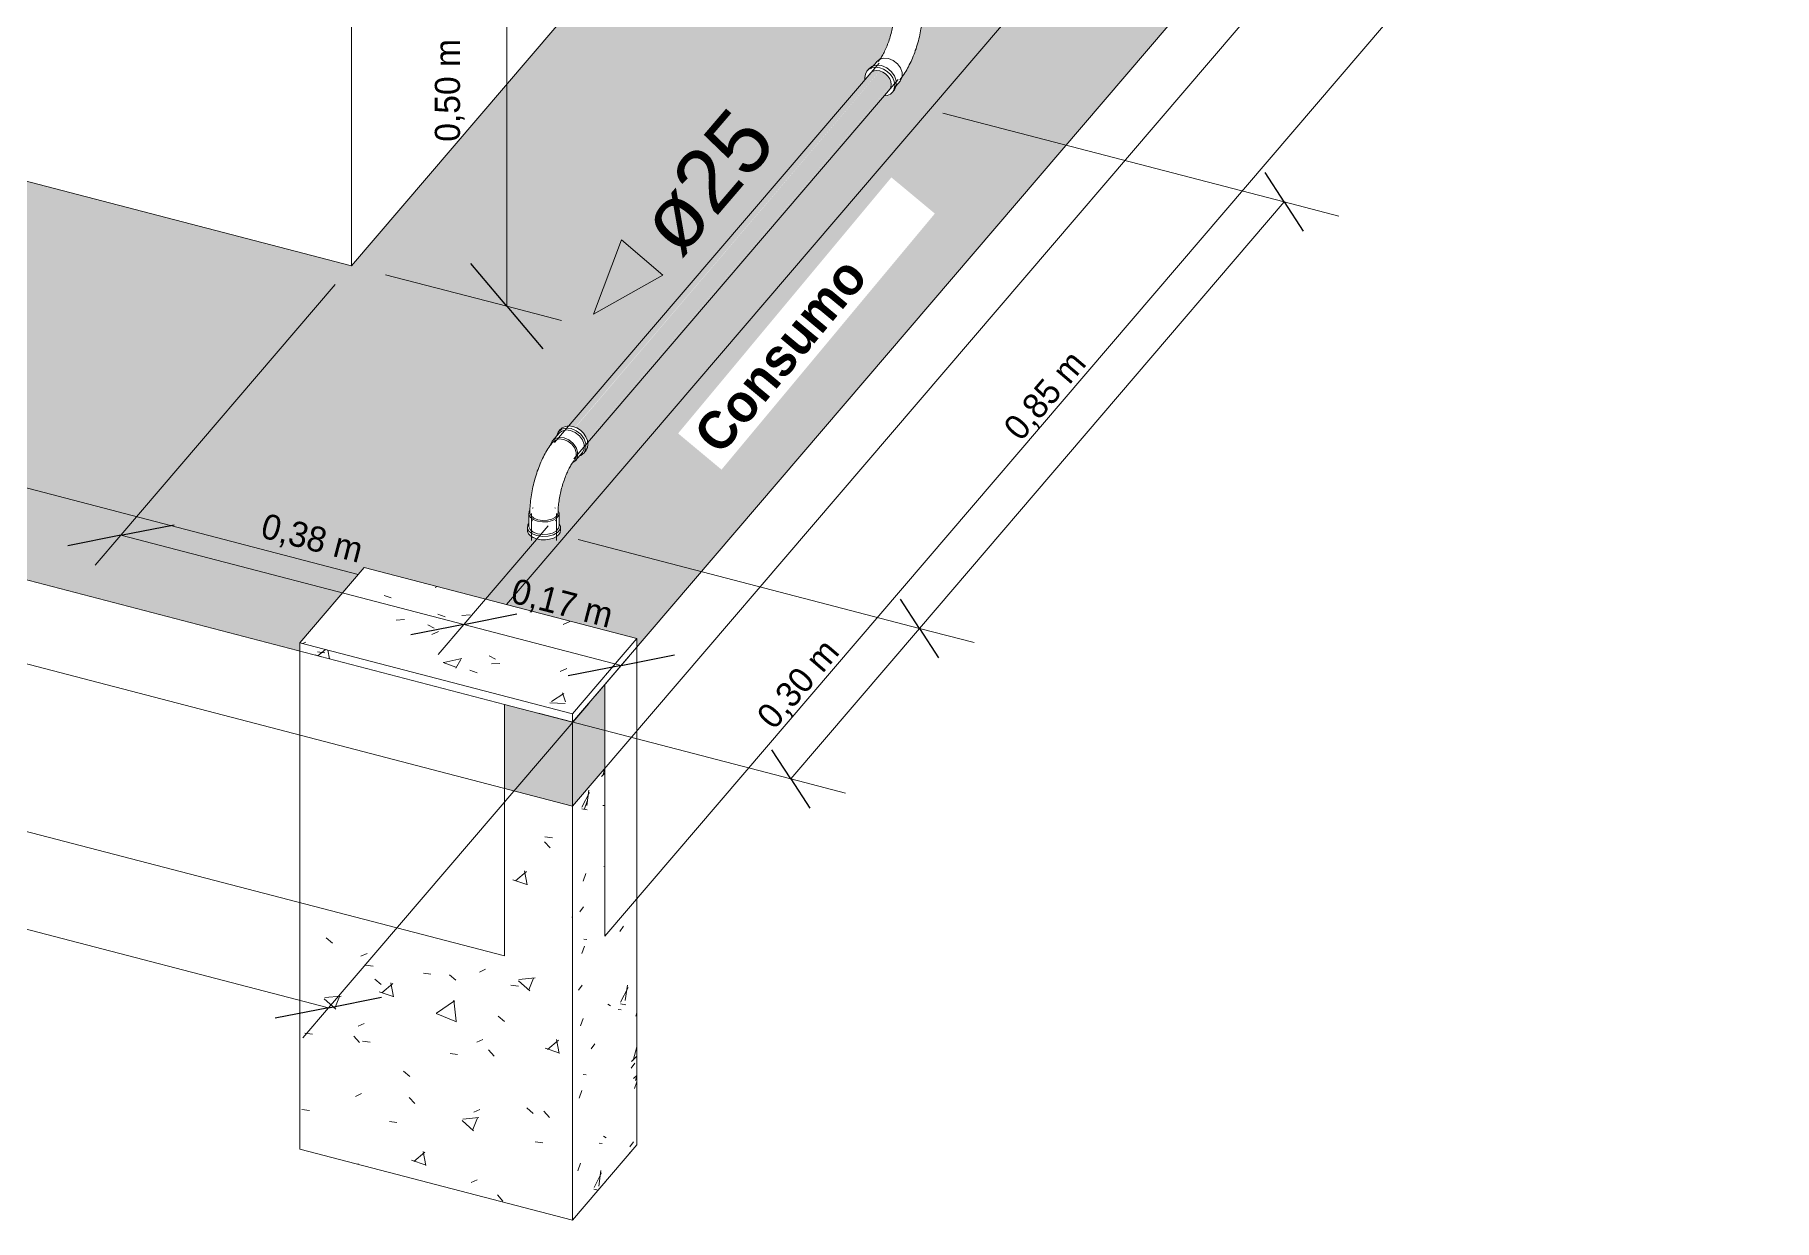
# Model space of a CAD drawing. Header units: metres. Extents: x -24.8 to 3.4, y -2.1 to 25.8.
# Drawn here: x -18.973 to -17.244, y -1.462 to -0.283 of the extents above; entities that cross this region are included whole.
import ezdxf

# ---------------------------------------------------------------- set-up
doc = ezdxf.new("R2010")
doc.units = ezdxf.units.M
for name, color, linetype, lineweight in [('A-ANNO-DIMS', 7, 'Continuous', 5), ('A-ANNO-DIMS-25', 7, 'Continuous', 5), ('A-GENM', 7, 'Continuous', 5), ('A-WALL', 7, 'Continuous', 9), ('G-ANNO-TEXT', 7, 'Continuous', 5), ('P-PIPE', 7, 'Continuous', 5), ('P-PIPE-IDEN', 7, 'Continuous', 5), ('S-COLS', 7, 'Continuous', 5)]:
    doc.layers.add(name, color=color, linetype=linetype, lineweight=lineweight)
doc.layers.add('A-FLOR', color=7, linetype='Continuous', lineweight=9, true_color=0x007f00)
doc.styles.add('Arial_1', font='arial.ttf', dxfattribs={"height": 0.0625})
doc.styles.add('Century Gothic_4', font='GOTHIC.TTF', dxfattribs={"height": 0.025})
doc.styles.add('Century Gothic_B_1', font='GOTHICB.TTF', dxfattribs={"height": 0.0375})
doc.dimstyles.new('Setores_1_mm_1', dxfattribs={"dimscale": 0.3048, "dimtxt": 0.026104, "dimasz": 0.260417, "dimexe": 0.19685, "dimexo": 0.123031, "dimgap": 0.143537, "dimtad": 1, "dimrnd": 0.01, "dimzin": 0, "dimdsep": 46, "dimtxsty": 'Century Gothic_4', "dimblk1": 'OBLIQUE', "dimblk2": 'OBLIQUE', "dimsah": 1, "dimcen": 0.09, "dimazin": 0, "dimtfac": 1, "dimtdec": 4, "dimtix": 1, "dimtmove": 0, "dimatfit": 3, "dimfxl": 1, "dimtvp": 1, "dimtolj": 1, "dimtzin": 0, "dimarcsym": 2})

# ---------------------------------------------------------------- blocks, each defined once
blk = doc.blocks.new('Pilar retangular - 15 x 30 cm-V13-CAIXA D_ÁGUA - GUARITA')
at = {"layer": 'S-COLS', "true_color": 0xc0c0c0}
h = blk.add_hatch(dxfattribs=at)
h.set_pattern_fill('FP_5', color=9, style=0, pattern_type=2)
h.set_pattern_definition([(33.335, (33.909, -2.647), (0.182182, -0.0088034), [0.01466, -0.16122]), (357.235, (33.909, -2.647), (-0.035244, 0.105453), [0.0152, -0.1672]), (108.48, (33.924, -2.648), (0.146942, 0.09665), [0.00927, -0.10192]), (29.909, (33.909, -2.619), (0.271082, -0.023202), [0.02282, -0.25106]), (101.902, (33.932, -2.621), (0.23741, 0.13656), [0.01361, -0.14967]), (355.107, (33.909, -2.619), (0.237403, 0.136558), [0.02267, -0.2494]), (11.962, (33.935, -2.626), (0.1516106, -0.0564424), [0.01818, -0.19997]), (339.581, (33.935, -2.626), (0.0617994, 0.101657), [0.01348, -0.1483]), (58.703, (33.947, -2.631), (0.213414, 0.045217), [0.00991, -0.10906]), (22.953, (33.909, -2.647), (0.0030849, 0.04666796), [0.00722, -0.13546, 0.00722, -0.1394, -0.14498]), (22.953, (33.909, -2.647), (0.0030849, 0.04666796), [-0.2893, 0.00722, -0.13776]), (4.156, (33.909, -2.647), (0.0668189, 0.0552879), [0.00833, -0.08812, 0.00833, -0.1525, -0.06375]), (4.156, (33.909, -2.647), (0.0668189, 0.0552879), [-0.25729, 0.00833, -0.05542]), (340.627, (33.853, -2.647), (0.13558695, -0.0031657), [0.00749, -0.04928, 0.00749, -0.16963, -0.23503]), (340.627, (33.853, -2.647), (0.13558695, -0.0031657), [-0.23389, 0.00749, -0.22753]), (333.172, (33.827, -2.647), (0.1481295, 0.014038), [0.00693, -0.06128, 0.00693, -0.10178, -0.15424]), (333.172, (33.827, -2.647), (0.1481295, 0.014038), [-0.17691, 0.00693, -0.14732])])
h.paths.add_polyline_path([(34.9965, -0.9585), (35.0605, -0.8837), (34.7892, -0.813), (34.7252, -0.8879), (34.9831, -0.955)])
h = blk.add_hatch(dxfattribs=at)
h.set_pattern_fill('FP_8', color=9, style=0, pattern_type=2)
h.set_pattern_definition([(39.978, (35.288, 0.43804), (0.164761, -0.056195), [0.01445, -0.15897]), (341.166, (35.288, 0.43804), (-0.031873, 0.167624), [0.01451, -0.15958]), (100.766, (35.302, 0.43336), (0.132895, 0.111426), [0.01422, -0.15641]), (35.014, (35.288, 0.4804), (0.24516, -0.098904), [0.02185, -0.2403]), (96.964, (35.308, 0.47216), (0.214707, 0.150412), [0.02093, -0.23024]), (338.03, (35.288, 0.4804), (0.214706, 0.150417), [0.02203, -0.24233]), (5.343, (35.311, 0.46383), (0.137122, -0.120987), [0.01615, -0.1777]), (318.576, (35.311, 0.46383), (0.055896, 0.139041), [0.01524, -0.16762]), (68.1, (35.322, 0.45375), (0.193012, 0.018052), [0.01249, -0.13736]), (24.089, (35.288, 0.43804), (0.0027935, 0.0697769), [0.00659, -0.12357, 0.00659, -0.12716, -0.13225]), (24.089, (35.288, 0.43804), (0.0027935, 0.0697769), [-0.26391, 0.00659, -0.12567]), (352.085, (35.288, 0.43804), (0.0604326, 0.067804), [0.00759, -0.08025, 0.00759, -0.13888, -0.05806]), (352.085, (35.288, 0.43804), (0.0604326, 0.067804), [-0.23431, 0.00759, -0.05047]), (319.708, (35.237, 0.45138), (0.1226236, -0.036707), [0.00838, -0.05512, 0.00838, -0.18974, -0.26289]), (319.708, (35.237, 0.45138), (0.1226236, -0.036707), [-0.26162, 0.00838, -0.25451]), (312.136, (35.214, 0.45736), (0.1339612, -0.0136826), [0.00833, -0.07371, 0.00833, -0.12244, -0.18555]), (312.136, (35.214, 0.45736), (0.1339612, -0.0136826), [-0.21281, 0.00833, -0.17722])])
h.paths.add_polyline_path([(34.9965, -1.4622), (34.9965, -1.0503), (34.9287, -1.0326), (34.9287, -1.1994), (34.7252, -1.1464), (34.7252, -1.3916), (34.9647, -1.454)])
h.paths.add_polyline_path([(34.9965, -0.9669), (34.9965, -0.9585), (34.7252, -0.8879), (34.7252, -0.8962), (34.9647, -0.9586)])
h = blk.add_hatch(dxfattribs=at)
h.set_pattern_fill('FP_7', color=9, style=0, pattern_type=2)
h.set_pattern_definition([(74.049, (33.618, -1.099), (0.0777413, 0.077645), [0.01901, -0.20915]), (44.965, (33.618, -1.099), (-0.0150384, 0.141735), [0.00916, -0.10072]), (96.057, (33.624, -1.092), (0.0627025, 0.219371), [0.01188, -0.13065]), (72.679, (33.618, -1.056), (0.1156747, 0.1002573), [0.02835, -0.3119]), (93.661, (33.628, -1.048), (0.101305, 0.324832), [0.01875, -0.20628]), (40.915, (33.618, -1.056), (0.101306, 0.324832), [0.01276, -0.14032]), (62.487, (33.629, -1.054), (0.0646915, -0.0096), [0.01643, -0.18071]), (351.561, (33.629, -1.054), (0.026374, 0.184446), [0.00545, -0.05995]), (81.863, (33.634, -1.055), (0.091064, 0.174841), [0.01553, -0.17079]), (69.462, (33.618, -1.099), (0.00131977, 0.07204627), [0.00809, -0.15172, 0.00809, -0.15613, -0.16238]), (69.462, (33.618, -1.099), (0.00131977, 0.07204627), [-0.32403, 0.00809, -0.15429]), (54.979, (33.618, -1.099), (0.0285135, 0.1168908), [0.00618, -0.06535, 0.00618, -0.1131, -0.04728]), (54.979, (33.618, -1.099), (0.0285135, 0.1168908), [-0.19081, 0.00618, -0.0411]), (355.699, (33.594, -1.127), (0.0578608, 0.0629078), [0.00303, -0.01989, 0.00303, -0.06848, -0.09488]), (355.699, (33.594, -1.127), (0.0578608, 0.0629078), [-0.09442, 0.00303, -0.09185]), (328.162, (33.583, -1.14), (0.063209, 0.095141), [0.0031, -0.02747, 0.0031, -0.04562, -0.06914]), (328.162, (33.583, -1.14), (0.063209, 0.095141), [-0.0793, 0.0031, -0.06603])])
h.paths.add_polyline_path([(34.9965, -1.4622), (35.0605, -1.3874), (35.0605, -1.1422), (35.0285, -1.1796), (35.0285, -1.0128), (34.9965, -1.0503), (34.9965, -1.2107)])
h.paths.add_polyline_path([(34.9965, -0.9669), (35.0605, -0.892), (35.0605, -0.8837), (34.9965, -0.9585)])
at = {"layer": 'S-COLS'}
for p, q in [((34.7252, -0.8879), (34.7892, -0.813)), ((34.7892, -0.813), (35.0605, -0.8837)), ((34.9965, -0.9585), (34.7252, -0.8879)), ((34.7252, -0.8879), (34.7252, -1.3916)), ((35.0605, -0.8837), (34.9965, -0.9585)), ((35.0605, -0.8837), (35.0605, -1.3874)), ((34.9965, -1.4622), (34.9965, -0.9585)), ((34.9965, -1.4622), (34.7252, -1.3916)), ((35.0605, -1.3874), (34.9965, -1.4622))]:
    blk.add_line(p, q, dxfattribs=at)
blk = doc.blocks.new('AF_Soldavel_Curva 45_90 - Standard-3502160-CAIXA D_ÁGUA - GUARITA')
at = {"layer": 'P-PIPE'}
for p, q in [((34.983, -0.6794), (34.9766, -0.6869)), ((34.9842, -0.6758), (34.9825, -0.6778)), ((34.9995, -0.7065), (35.0059, -0.699)), ((35.0076, -0.6992), (35.0093, -0.6972)), ((34.9529, -0.7593), (34.9529, -0.7719)), ((34.9572, -0.7535), (34.9564, -0.754)), ((34.9796, -0.754), (34.9788, -0.7535)), ((34.9831, -0.7719), (34.9831, -0.7593)), ((34.9515, -0.773), (34.9515, -0.7764)), ((34.9567, -0.7663), (34.9556, -0.767)), ((34.9804, -0.767), (34.9793, -0.7663)), ((34.9845, -0.7764), (34.9845, -0.773))]:
    blk.add_line(p, q, dxfattribs=at)
for points in [[(34.9951, -0.6748, 0), (34.99, -0.6743, 0), (34.9855, -0.6755, 0), (34.9821, -0.6783, 0), (34.9804, -0.6823, 0)], [(34.9838, -0.6763, 0), (34.9862, -0.674, 0), (34.9893, -0.6727, 0), (34.9929, -0.6722, 0), (34.9968, -0.6728, 0)], [(34.9968, -0.6728, 0), (35.0006, -0.6742, 0), (35.0042, -0.6765, 0), (35.0073, -0.6795, 0), (35.0097, -0.683, 0), (35.0112, -0.6867, 0), (35.0117, -0.6904, 0), (35.0112, -0.6938, 0), (35.0097, -0.6968, 0), (35.0093, -0.6972, 0)], [(34.9769, -0.6881, 0), (34.9759, -0.6894, 0), (34.9748, -0.6908, 0), (34.9738, -0.6921, 0), (34.9728, -0.6936, 0), (34.9719, -0.695, 0), (34.9709, -0.6965, 0), (34.97, -0.6981, 0), (34.9691, -0.6996, 0), (34.9683, -0.7013, 0), (34.9674, -0.7029, 0), (34.9666, -0.7046, 0), (34.9658, -0.7063, 0), (34.965, -0.7081, 0), (34.9642, -0.7099, 0), (34.9635, -0.7117, 0), (34.9628, -0.7135, 0), (34.9621, -0.7154, 0), (34.9614, -0.7173, 0), (34.9608, -0.7192, 0), (34.9602, -0.7211, 0), (34.9596, -0.723, 0), (34.959, -0.725, 0), (34.9585, -0.7269, 0), (34.9579, -0.7289, 0), (34.9575, -0.7309, 0), (34.957, -0.7329, 0), (34.9566, -0.7348, 0), (34.9562, -0.7368, 0), (34.9558, -0.7388, 0), (34.9555, -0.7408, 0), (34.9552, -0.7427, 0), (34.9549, -0.7447, 0), (34.9547, -0.7466, 0), (34.9545, -0.7486, 0), (34.9543, -0.7505, 0), (34.9542, -0.7524, 0), (34.9541, -0.7542, 0), (34.954, -0.7561, 0), (34.954, -0.7579, 0), (34.954, -0.7584, 0)], [(34.9881, -0.6841, 0), (34.9834, -0.6837, 0), (34.9793, -0.6848, 0), (34.9762, -0.6873, 0), (34.9746, -0.691, 0), (34.9746, -0.6913, 0)], [(34.9876, -0.6855, 0), (34.9833, -0.6851, 0), (34.9794, -0.6862, 0), (34.9766, -0.6885, 0)], [(34.9945, -0.6766, 0), (34.9898, -0.6762, 0), (34.9857, -0.6773, 0), (34.9826, -0.6798, 0)], [(34.9986, -0.706, 0), (35.0001, -0.7025, 0), (35.0001, -0.6985, 0), (34.9986, -0.6943, 0), (34.9958, -0.6904, 0), (34.9919, -0.6874, 0), (34.9876, -0.6855, 0)], [(34.9968, -0.7086, 0), (34.9999, -0.7061, 0), (35.0015, -0.7024, 0), (35.0015, -0.698, 0), (34.9999, -0.6935, 0), (34.9968, -0.6893, 0), (34.9927, -0.6861, 0), (34.9881, -0.6841, 0)], [(35.0059, -0.699, 0), (35.0063, -0.6986, 0), (35.0079, -0.6949, 0), (35.0079, -0.6905, 0), (35.0063, -0.686, 0), (35.0032, -0.6819, 0), (34.9991, -0.6786, 0), (34.9945, -0.6766, 0)], [(35.0036, -0.702, 0), (35.0047, -0.7016, 0), (35.008, -0.6988, 0), (35.0098, -0.6947, 0), (35.0098, -0.69, 0), (35.008, -0.685, 0), (35.0047, -0.6805, 0), (35.0002, -0.6769, 0), (34.9951, -0.6748, 0)], [(34.9983, -0.7064, 0), (34.9978, -0.707, 0), (34.9972, -0.7077, 0), (34.9967, -0.7084, 0), (34.9961, -0.7092, 0), (34.9955, -0.7101, 0), (34.9949, -0.7111, 0), (34.9943, -0.7121, 0), (34.9937, -0.7132, 0), (34.9931, -0.7143, 0), (34.9925, -0.7155, 0), (34.9919, -0.7167, 0), (34.9913, -0.718, 0), (34.9907, -0.7193, 0), (34.9902, -0.7207, 0), (34.9896, -0.7221, 0), (34.989, -0.7235, 0), (34.9885, -0.725, 0), (34.988, -0.7265, 0), (34.9874, -0.728, 0), (34.9869, -0.7295, 0), (34.9865, -0.7311, 0), (34.986, -0.7326, 0), (34.9856, -0.7342, 0), (34.9852, -0.7358, 0), (34.9848, -0.7374, 0), (34.9844, -0.739, 0), (34.9841, -0.7405, 0), (34.9838, -0.7421, 0), (34.9835, -0.7437, 0), (34.9832, -0.7452, 0), (34.983, -0.7468, 0), (34.9828, -0.7483, 0), (34.9826, -0.7498, 0), (34.9824, -0.7513, 0), (34.9823, -0.7527, 0), (34.9822, -0.7541, 0), (34.9821, -0.7555, 0), (34.9821, -0.7568, 0), (34.9821, -0.7581, 0), (34.9821, -0.7584, 0)], [(34.9616, -0.7669, 0), (34.9573, -0.7652, 0), (34.9543, -0.7628, 0), (34.953, -0.76, 0), (34.9534, -0.7572, 0), (34.954, -0.7563, 0)], [(34.962, -0.7654, 0), (34.958, -0.7639, 0), (34.9553, -0.7617, 0), (34.954, -0.7591, 0), (34.954, -0.7581, 0)], [(34.9822, -0.7566, 0), (34.9831, -0.7587, 0), (34.9826, -0.7615, 0), (34.9803, -0.7642, 0), (34.9766, -0.7662, 0), (34.9719, -0.7674, 0), (34.9666, -0.7676, 0), (34.9616, -0.7669, 0)], [(34.982, -0.7578, 0), (34.9816, -0.7605, 0), (34.9795, -0.7629, 0), (34.976, -0.7648, 0), (34.9716, -0.7659, 0), (34.9667, -0.7661, 0), (34.962, -0.7654, 0)], [(34.961, -0.7846, 0), (34.9574, -0.7833, 0), (34.9545, -0.7815, 0), (34.9525, -0.7794, 0), (34.9516, -0.7771, 0), (34.9515, -0.776, 0)], [(34.961, -0.7813, 0), (34.9563, -0.7794, 0), (34.953, -0.7768, 0), (34.9516, -0.7738, 0), (34.9521, -0.7706, 0), (34.9528, -0.7696, 0)], [(34.9616, -0.7794, 0), (34.9573, -0.7777, 0), (34.9543, -0.7753, 0), (34.953, -0.7725, 0), (34.9529, -0.7719, 0)], [(34.9831, -0.7693, 0), (34.9845, -0.7723, 0), (34.9839, -0.7754, 0), (34.9815, -0.7783, 0), (34.9774, -0.7805, 0), (34.9722, -0.7818, 0), (34.9665, -0.7821, 0), (34.961, -0.7813, 0)], [(34.9845, -0.7756, 0), (34.9843, -0.778, 0), (34.9829, -0.7802, 0), (34.9806, -0.7822, 0), (34.9774, -0.7838, 0), (34.9736, -0.7849, 0), (34.9694, -0.7854, 0), (34.9651, -0.7853, 0), (34.961, -0.7846, 0)], [(34.9831, -0.7712, 0), (34.9826, -0.774, 0), (34.9803, -0.7767, 0), (34.9766, -0.7787, 0), (34.9719, -0.7799, 0), (34.9666, -0.7802, 0), (34.9616, -0.7794, 0)]]:
    blk.add_polyline3d(points, dxfattribs=at)
blk = doc.blocks.new('Base de madeira e alvenaria para caixa d_água - ERIKBIM - Base de madeira e alvenaria para caixa d_água - ERIKBIM-3636057-CAIXA D_ÁGUA - GUARITA')
at = {"layer": 'A-GENM'}
for p, q in [((35.2032, 0.4032), (35.0758, 0.4364)), ((35.0541, 0.2288), (35.2032, 0.4032)), ((35.2032, 0.3824), (35.2032, 0.4032)), ((35.2032, 0.3824), (35.0664, 0.2224)), ((35.2032, 0.3824), (35.0664, 0.2224)), ((35.2032, 0.3824), (35.2032, 0.3157)), ((34.028, 0.322), (33.8721, 0.1396)), ((35.095, 0.1891), (35.2032, 0.3157)), ((35.095, 0.1891), (35.2032, 0.3157)), ((35.2032, 0.1772), (35.2032, 0.3157)), ((34.7765, -0.0959), (35.0131, 0.1808)), ((35.0272, 0.1765), (34.7765, -0.1168)), ((35.0272, 0.1765), (34.7765, -0.1168)), ((34.7765, -0.1835), (35.0743, 0.1649)), ((34.7765, -0.1835), (35.0743, 0.1649)), ((33.8721, 0.1396), (34.0239, 0.1001)), ((33.8721, 0.1187), (33.8721, 0.1396)), ((35.2032, -0.0137), (35.2032, 0.1327)), ((33.9264, 0.1046), (33.8721, 0.1187)), ((33.8721, 0.1187), (33.8721, 0.052)), ((34.0274, 0.0783), (33.8721, 0.1187)), ((33.9264, 0.0379), (33.9264, 0.1046)), ((33.9264, 0.0379), (33.973, 0.0925)), ((34.0553, 0.0919), (34.7765, -0.0959)), ((34.0964, 0.0603), (34.0523, 0.0718)), ((34.7765, -0.1168), (34.0523, 0.0718)), ((33.8721, 0.052), (33.9264, 0.0379)), ((33.8721, 0.052), (34.0274, 0.0116)), ((33.8721, -0.2774), (33.8721, 0.052)), ((34.0964, -0.0064), (34.0964, 0.0603)), ((34.0964, -0.0064), (34.143, 0.0482)), ((34.2664, 0.0161), (34.2121, 0.0302)), ((34.2121, 0.0302), (34.2121, -0.0365)), ((34.0523, 0.0051), (34.0964, -0.0064)), ((34.0523, 0.0051), (34.7765, -0.1835)), ((34.2664, -0.0507), (34.2664, 0.0161)), ((34.2664, -0.0507), (34.313, 0.0039)), ((34.4364, -0.0282), (34.3822, -0.0141)), ((34.3822, -0.0141), (34.3822, -0.0808)), ((35.2032, -0.0137), (34.7765, -0.5129)), ((34.4364, -0.0949), (34.4364, -0.0282)), ((34.2121, -0.0365), (34.2664, -0.0507)), ((34.4364, -0.0949), (34.4831, -0.0404)), ((34.6065, -0.0725), (34.5522, -0.0584)), ((34.5522, -0.0584), (34.5522, -0.1251)), ((34.3822, -0.0808), (34.4364, -0.0949)), ((34.6065, -0.1392), (34.6065, -0.0725)), ((34.6065, -0.1392), (34.6531, -0.0846)), ((34.7765, -0.1168), (34.7222, -0.1026)), ((34.7222, -0.1026), (34.7222, -0.1694)), ((34.7765, -0.0959), (34.7765, -0.1168)), ((34.7765, -0.1835), (34.7765, -0.1168)), ((34.5522, -0.1251), (34.6065, -0.1392)), ((34.7222, -0.1694), (34.7765, -0.1835)), ((34.7765, -0.1835), (34.7765, -0.5129)), ((34.0275, -0.3178), (33.8721, -0.2774)), ((34.7765, -0.5129), (34.0523, -0.3243))]:
    blk.add_line(p, q, dxfattribs=at)
blk = doc.blocks.new('AF_Soldavel_Curva 45_90 - Standard-V16-CAIXA D_ÁGUA - GUARITA')
at = {"layer": 'P-PIPE'}
for p, q in [((35.3142, -0.2397), (35.3142, -0.243)), ((35.3183, -0.2403), (35.3183, -0.2392)), ((35.3432, -0.2391), (35.3432, -0.2401)), ((35.3472, -0.243), (35.3472, -0.2397)), ((35.3156, -0.2442), (35.3156, -0.2567)), ((35.3184, -0.249), (35.3194, -0.2497)), ((35.3243, -0.2517), (35.32, -0.2501)), ((35.3254, -0.2459), (35.3243, -0.2456)), ((35.3258, -0.246), (35.3254, -0.2459)), ((35.3403, -0.2441), (35.3395, -0.2446)), ((35.342, -0.2426), (35.3415, -0.2432)), ((35.342, -0.2497), (35.3431, -0.249)), ((35.3458, -0.2567), (35.3458, -0.2442)), ((35.3199, -0.2626), (35.3184, -0.2613)), ((35.3191, -0.262), (35.3199, -0.2626)), ((35.3243, -0.2642), (35.32, -0.2626)), ((35.3247, -0.2646), (35.3208, -0.2631)), ((35.3415, -0.2626), (35.3424, -0.262)), ((35.2992, -0.3095), (35.2928, -0.317)), ((35.2911, -0.3168), (35.2894, -0.3188)), ((35.3145, -0.3402), (35.3162, -0.3382)), ((35.3158, -0.3366), (35.3222, -0.3291))]:
    blk.add_line(p, q, dxfattribs=at)
for points in [[(35.3181, -0.2338, 0), (35.3158, -0.2358, 0), (35.3145, -0.2381, 0), (35.3143, -0.2404, 0), (35.3152, -0.2428, 0), (35.3172, -0.2449, 0), (35.3201, -0.2466, 0), (35.3237, -0.2479, 0)], [(35.3192, -0.2424, 0), (35.319, -0.242, 0), (35.3185, -0.2412, 0)], [(35.3237, -0.2479, 0), (35.3278, -0.2486, 0), (35.3321, -0.2488, 0), (35.3363, -0.2483, 0), (35.3401, -0.2472, 0), (35.3433, -0.2456, 0), (35.3456, -0.2436, 0), (35.347, -0.2413, 0), (35.3472, -0.2389, 0), (35.3463, -0.2366, 0), (35.3443, -0.2345, 0), (35.3433, -0.2338, 0)], [(35.3431, -0.2406, 0), (35.343, -0.2409, 0), (35.3428, -0.2415, 0)], [(35.3005, -0.3097, 0), (35.301, -0.3091, 0), (35.3015, -0.3084, 0), (35.302, -0.3076, 0), (35.3026, -0.3068, 0), (35.3032, -0.3059, 0), (35.3038, -0.305, 0), (35.3044, -0.3039, 0), (35.305, -0.3029, 0), (35.3056, -0.3017, 0), (35.3062, -0.3006, 0), (35.3068, -0.2993, 0), (35.3074, -0.298, 0), (35.308, -0.2967, 0), (35.3086, -0.2954, 0), (35.3092, -0.294, 0), (35.3097, -0.2925, 0), (35.3103, -0.2911, 0), (35.3108, -0.2896, 0), (35.3113, -0.2881, 0), (35.3118, -0.2865, 0), (35.3123, -0.285, 0), (35.3127, -0.2834, 0), (35.3132, -0.2818, 0), (35.3136, -0.2803, 0), (35.314, -0.2787, 0), (35.3143, -0.2771, 0), (35.3147, -0.2755, 0), (35.315, -0.2739, 0), (35.3153, -0.2724, 0), (35.3155, -0.2708, 0), (35.3158, -0.2693, 0), (35.316, -0.2677, 0), (35.3162, -0.2662, 0), (35.3163, -0.2648, 0), (35.3164, -0.2633, 0), (35.3165, -0.2619, 0), (35.3166, -0.2606, 0), (35.3167, -0.2592, 0), (35.3167, -0.2579, 0), (35.3167, -0.2576, 0)], [(35.3184, -0.249, 0), (35.3157, -0.2468, 0), (35.3143, -0.2438, 0), (35.3142, -0.243, 0)], [(35.3199, -0.2625, 0), (35.317, -0.2602, 0), (35.3157, -0.2574, 0), (35.3156, -0.2567, 0)], [(35.3237, -0.2513, 0), (35.319, -0.2494, 0), (35.3184, -0.2491, 0)], [(35.3209, -0.244, 0), (35.3205, -0.2436, 0), (35.3198, -0.2431, 0)], [(35.323, -0.2451, 0), (35.3226, -0.2449, 0), (35.3218, -0.2445, 0)], [(35.3218, -0.3279, 0), (35.3229, -0.3266, 0), (35.3239, -0.3253, 0), (35.3249, -0.3239, 0), (35.3259, -0.3225, 0), (35.3269, -0.321, 0), (35.3278, -0.3195, 0), (35.3287, -0.318, 0), (35.3296, -0.3164, 0), (35.3305, -0.3148, 0), (35.3313, -0.3131, 0), (35.3321, -0.3114, 0), (35.333, -0.3097, 0), (35.3337, -0.308, 0), (35.3345, -0.3062, 0), (35.3352, -0.3044, 0), (35.336, -0.3025, 0), (35.3367, -0.3007, 0), (35.3373, -0.2988, 0), (35.338, -0.2969, 0), (35.3386, -0.295, 0), (35.3392, -0.293, 0), (35.3397, -0.2911, 0), (35.3403, -0.2891, 0), (35.3408, -0.2871, 0), (35.3413, -0.2852, 0), (35.3417, -0.2832, 0), (35.3422, -0.2812, 0), (35.3426, -0.2792, 0), (35.3429, -0.2772, 0), (35.3433, -0.2753, 0), (35.3436, -0.2733, 0), (35.3438, -0.2714, 0), (35.3441, -0.2694, 0), (35.3443, -0.2675, 0), (35.3444, -0.2656, 0), (35.3446, -0.2637, 0), (35.3447, -0.2618, 0), (35.3447, -0.2599, 0), (35.3448, -0.2581, 0), (35.3448, -0.2576, 0)], [(35.3472, -0.2423, 0), (35.3466, -0.2454, 0), (35.3442, -0.2483, 0), (35.3401, -0.2505, 0), (35.3349, -0.2518, 0), (35.3292, -0.2521, 0), (35.3237, -0.2513, 0)], [(35.3431, -0.249, 0), (35.3393, -0.251, 0), (35.3346, -0.2522, 0), (35.3293, -0.2525, 0), (35.3243, -0.2517, 0)], [(35.3458, -0.256, 0), (35.3453, -0.2589, 0), (35.3431, -0.2615, 0), (35.3393, -0.2635, 0), (35.3346, -0.2648, 0), (35.3293, -0.265, 0), (35.3243, -0.2642, 0)], [(35.329, -0.2465, 0), (35.3285, -0.2465, 0), (35.3274, -0.2463, 0)], [(35.3322, -0.2465, 0), (35.3318, -0.2466, 0), (35.3306, -0.2466, 0)], [(35.3354, -0.2461, 0), (35.3349, -0.2462, 0), (35.3338, -0.2464, 0)], [(35.3382, -0.2452, 0), (35.3378, -0.2454, 0), (35.3369, -0.2457, 0)], [(35.3422, -0.2621, 0), (35.3387, -0.264, 0), (35.3343, -0.2651, 0), (35.3294, -0.2653, 0), (35.3247, -0.2646, 0)], [(35.3107, -0.3067, 0), (35.306, -0.3063, 0), (35.3019, -0.3074, 0), (35.2988, -0.31, 0)], [(35.3222, -0.3291, 0), (35.3225, -0.3287, 0), (35.3241, -0.325, 0), (35.3241, -0.3207, 0), (35.3225, -0.3161, 0), (35.3195, -0.312, 0), (35.3153, -0.3087, 0), (35.3107, -0.3067, 0)], [(35.302, -0.3158, 0), (35.2981, -0.3152, 0), (35.2945, -0.3157, 0), (35.2914, -0.317, 0), (35.289, -0.3193, 0), (35.2876, -0.3222, 0), (35.287, -0.3256, 0), (35.2872, -0.3274, 0)], [(35.3037, -0.3138, 0), (35.2986, -0.3133, 0), (35.2941, -0.3145, 0), (35.2908, -0.3173, 0)], [(35.2922, -0.3218, 0), (35.294, -0.3201, 0), (35.2963, -0.319, 0), (35.299, -0.3187, 0), (35.302, -0.3191, 0)], [(35.3062, -0.3438, 0), (35.3094, -0.3434, 0), (35.3125, -0.342, 0), (35.3149, -0.3398, 0), (35.3164, -0.3368, 0), (35.3169, -0.3334, 0), (35.3164, -0.3297, 0), (35.3149, -0.326, 0), (35.3125, -0.3225, 0), (35.3094, -0.3195, 0), (35.3058, -0.3172, 0), (35.302, -0.3158, 0)], [(35.302, -0.3191, 0), (35.3049, -0.3202, 0), (35.3076, -0.322, 0), (35.31, -0.3242, 0), (35.3118, -0.3269, 0), (35.3129, -0.3297, 0), (35.3133, -0.3325, 0), (35.3129, -0.3351, 0), (35.3118, -0.3373, 0), (35.3115, -0.3376, 0)], [(35.3162, -0.3382, 0), (35.3166, -0.3378, 0), (35.3184, -0.3337, 0), (35.3184, -0.329, 0), (35.3166, -0.324, 0), (35.3133, -0.3195, 0), (35.3088, -0.3159, 0), (35.3037, -0.3138, 0)]]:
    blk.add_polyline3d(points, dxfattribs=at)
blk = doc.blocks.new('Anotacao_Tuboseta - Fluxo 2-2612755-CAIXA D_ÁGUA - GUARITA')
at = {"layer": 'P-PIPE-IDEN'}
blk.add_hatch(color=256, dxfattribs=at).paths.add_polyline_path([(35.0863, -0.5221), (35.0174, -0.5611), (35.0451, -0.487)])
for p, q in [((35.0451, -0.487), (35.0174, -0.5611)), ((35.0863, -0.5221), (35.0451, -0.487)), ((35.0174, -0.5611), (35.0863, -0.5221))]:
    blk.add_line(p, q, dxfattribs=at)
blk = doc.blocks.new('DIMBLOCK10-CAIXA D_ÁGUA - GUARITA')
at = {"layer": 'A-ANNO-DIMS-25'}
for p, q in [((-18.0936, -0.8736), (-18.4331, -0.7852)), ((-18.2217, -1.0233), (-18.0936, -0.8736)), ((-18.0936, -0.8736), (-18.0394, -0.8877)), ((-18.2217, -1.0233), (-18.4725, -0.958)), ((-18.2217, -1.0233), (-18.1674, -1.0375))]:
    blk.add_line(p, q, dxfattribs=at)
at = {"layer": 'A-ANNO-DIMS-25', "lineweight": 25}
for p, q in [((-18.0936, -0.8736), (-18.1126, -0.8444)), ((-18.0936, -0.8736), (-18.0747, -0.9028)), ((-18.2217, -1.0233), (-18.2406, -0.9942)), ((-18.2217, -1.0233), (-18.2027, -1.0525))]:
    blk.add_line(p, q, dxfattribs=at)
at = {"layer": 'A-ANNO-DIMS-25', "color": 0, "insert": (-18.2574, -0.9592), "char_height": 0.025, "width": 0.132261, "attachment_point": 1, "rotation": 49.4735, "line_spacing_factor": 0.984502, "style": 'Century Gothic_4'}
blk.add_mtext('0,30 m', dxfattribs=at)
blk = doc.blocks.new('_Oblique')
at = {"color": 0, "linetype": 'ByBlock', "lineweight": -2}
blk.add_line((-0.5, -0.5), (0.5, 0.5), dxfattribs=at)
blk = doc.blocks.new('DIMBLOCK11-CAIXA D_ÁGUA - GUARITA')
at = {"layer": 'A-ANNO-DIMS-25'}
for p, q in [((-17.7309, -0.4493), (-18.0704, -0.3609)), ((-18.0936, -0.8736), (-17.7309, -0.4493)), ((-17.7309, -0.4493), (-17.6767, -0.4635)), ((-18.0936, -0.8736), (-18.4331, -0.7852)), ((-18.0936, -0.8736), (-18.0394, -0.8877))]:
    blk.add_line(p, q, dxfattribs=at)
at = {"layer": 'A-ANNO-DIMS-25', "lineweight": 25}
for p, q in [((-17.7309, -0.4493), (-17.7499, -0.4202)), ((-17.7309, -0.4493), (-17.712, -0.4785)), ((-18.0936, -0.8736), (-18.1126, -0.8444)), ((-18.0936, -0.8736), (-18.0747, -0.9028))]:
    blk.add_line(p, q, dxfattribs=at)
at = {"layer": 'A-ANNO-DIMS-25', "color": 0, "insert": (-18.012, -0.6722), "char_height": 0.025, "width": 0.132261, "attachment_point": 1, "rotation": 49.4735, "line_spacing_factor": 0.984502, "style": 'Century Gothic_4'}
blk.add_mtext('0,85 m', dxfattribs=at)
blk = doc.blocks.new('DIMBLOCK12-CAIXA D_ÁGUA - GUARITA')
at = {"layer": 'A-ANNO-DIMS-25'}
for p, q in [((-19.631, -1.0036), (-19.4112, -0.7465)), ((-18.6814, -1.2509), (-18.4226, -0.9481)), ((-19.631, -1.0036), (-19.6566, -1.0336)), ((-18.6814, -1.2509), (-19.631, -1.0036)), ((-18.6814, -1.2509), (-18.707, -1.2809))]:
    blk.add_line(p, q, dxfattribs=at)
at = {"layer": 'A-ANNO-DIMS-25', "lineweight": 25}
for p, q in [((-19.631, -1.0036), (-19.5782, -0.9932)), ((-19.631, -1.0036), (-19.6838, -1.0141)), ((-18.6814, -1.2509), (-18.6286, -1.2405)), ((-18.6814, -1.2509), (-18.7342, -1.2614))]:
    blk.add_line(p, q, dxfattribs=at)
at = {"layer": 'A-ANNO-DIMS-25', "color": 0, "insert": (-19.1828, -1.0605), "char_height": 0.025, "width": 0.132261, "attachment_point": 1, "rotation": 345.4034, "line_spacing_factor": 0.984502, "style": 'Century Gothic_4'}
blk.add_mtext('1,05 m', dxfattribs=at)
blk = doc.blocks.new('DIMBLOCK15-CAIXA D_ÁGUA - GUARITA')
at = {"layer": 'A-ANNO-DIMS-25'}
for p, q in [((-18.8877, -0.7808), (-18.6746, -0.5316)), ((-18.5468, -0.8696), (-18.463, -0.7716)), ((-18.8877, -0.7808), (-18.9133, -0.8108)), ((-18.8877, -0.7808), (-18.5468, -0.8696)), ((-18.5468, -0.8696), (-18.5724, -0.8995))]:
    blk.add_line(p, q, dxfattribs=at)
at = {"layer": 'A-ANNO-DIMS-25', "lineweight": 25}
for p, q in [((-18.8877, -0.7808), (-18.8348, -0.7704)), ((-18.8877, -0.7808), (-18.9405, -0.7913)), ((-18.5468, -0.8696), (-18.4939, -0.8591)), ((-18.5468, -0.8696), (-18.5996, -0.8801))]:
    blk.add_line(p, q, dxfattribs=at)
at = {"layer": 'A-ANNO-DIMS-25', "color": 0, "insert": (-18.7438, -0.7585), "char_height": 0.025, "width": 0.132261, "attachment_point": 1, "rotation": 345.4034, "line_spacing_factor": 0.984502, "style": 'Century Gothic_4'}
blk.add_mtext('0,38 m', dxfattribs=at)
blk = doc.blocks.new('DIMBLOCK16-CAIXA D_ÁGUA - GUARITA')
at = {"layer": 'A-ANNO-DIMS-25'}
for p, q in [((-18.5468, -0.8696), (-18.463, -0.7716)), ((-18.5468, -0.8696), (-18.5724, -0.8995)), ((-18.3902, -0.9104), (-18.5468, -0.8696)), ((-18.3902, -0.9104), (-18.4159, -0.9403)), ((-18.3902, -0.9104), (-18.3823, -0.9011))]:
    blk.add_line(p, q, dxfattribs=at)
at = {"layer": 'A-ANNO-DIMS-25', "lineweight": 25}
for p, q in [((-18.5468, -0.8696), (-18.4939, -0.8591)), ((-18.5468, -0.8696), (-18.5996, -0.8801)), ((-18.3902, -0.9104), (-18.4431, -0.9208)), ((-18.3902, -0.9104), (-18.3374, -0.8999))]:
    blk.add_line(p, q, dxfattribs=at)
at = {"layer": 'A-ANNO-DIMS-25', "color": 0, "insert": (-18.4951, -0.8232), "char_height": 0.025, "width": 0.132261, "attachment_point": 1, "rotation": 345.4034, "line_spacing_factor": 0.984502, "style": 'Century Gothic_4'}
blk.add_mtext('0,17 m', dxfattribs=at)
blk = doc.blocks.new('DIMBLOCK17-CAIXA D_ÁGUA - GUARITA')
at = {"layer": 'A-ANNO-DIMS-25', "lineweight": 25}
for p, q in [((-18.504, -0.1362), (-18.5399, -0.0938)), ((-18.504, -0.1362), (-18.4681, -0.1786)), ((-18.504, -0.5531), (-18.5399, -0.5107)), ((-18.504, -0.5531), (-18.4681, -0.5956))]:
    blk.add_line(p, q, dxfattribs=at)
at = {"layer": 'A-ANNO-DIMS-25'}
for p, q in [((-18.504, -0.1362), (-18.6247, -0.1048)), ((-18.504, -0.5531), (-18.504, -0.1362)), ((-18.504, -0.1362), (-18.4497, -0.1503)), ((-18.504, -0.5531), (-18.6247, -0.5217)), ((-18.504, -0.5531), (-18.4497, -0.5673))]:
    blk.add_line(p, q, dxfattribs=at)
at = {"layer": 'A-ANNO-DIMS-25', "color": 0, "insert": (-18.5756, -0.3895), "char_height": 0.025, "width": 0.132261, "attachment_point": 1, "rotation": 90, "line_spacing_factor": 0.984502, "style": 'Century Gothic_4'}
blk.add_mtext('0,50 m', dxfattribs=at)

msp = doc.modelspace()

# ---------------------------------------------------------------- hatches: boundary and pattern name
at = {"layer": 'A-FLOR', "true_color": 0x808080}
h = msp.add_hatch(color=8, dxfattribs=at)
h.paths.add_polyline_path([(-18.7099, -0.8962), (-18.7099, -0.8879), (-18.6459, -0.813), (-18.3746, -0.8837), (-18.3746, -0.892), (-17.3078, 0.3559), (-17.5791, 0.4266), (-17.5791, 0.4349), (-17.5209, 0.5029), (-18.285, 0.7019), (-18.2942, 0.6763), (-18.3048, 0.6546), (-18.3204, 0.6301), (-18.333, 0.6139), (-18.3363, 0.5717), (-18.25, 0.5493), (-18.2494, 0.55), (-18.2476, 0.5517), (-18.2457, 0.5523), (-18.2413, 0.5512), (-18.2397, 0.5493), (-18.2285, 0.5462), (-18.2272, 0.5449), (-18.2254, 0.5442), (-18.2203, 0.5418), (-18.2166, 0.5392), (-18.2141, 0.537), (-18.2115, 0.5341), (-18.2087, 0.5298), (-18.2069, 0.5259), (-18.2058, 0.5224), (-18.2047, 0.5179), (-18.2041, 0.5161), (-18.204, 0.5071), (-18.2031, 0.5056), (-18.2027, 0.5011), (-18.2029, 0.4988), (-18.2042, 0.4966), (-18.2067, 0.4944), (-18.2067, 0.1774), (-18.2056, 0.1767), (-18.2035, 0.1743), (-18.2027, 0.1721), (-18.2029, 0.1669), (-18.2041, 0.1643), (-18.2041, 0.1565), (-18.1919, 0.1535), (-18.1909, 0.154), (-18.189, 0.154), (-18.1851, 0.1526), (-18.1841, 0.1513), (-18.1832, 0.1483), (-18.1658, 0.1438), (-18.1653, 0.1445), (-18.1635, 0.1462), (-18.1615, 0.1467), (-18.1572, 0.1457), (-18.1556, 0.1438), (-18.1427, 0.1405), (-18.1417, 0.1391), (-18.1297, 0.1346), (-18.1189, 0.1278), (-18.11, 0.1205), (-18.1012, 0.1096), (-18.0969, 0.1024), (-18.092, 0.0891), (-18.0908, 0.0791), (-18.0898, 0.0778), (-18.0893, 0.0732), (-18.0892, 0.0653), (-18.0883, 0.0639), (-18.0879, 0.0593), (-18.0881, 0.0571), (-18.0894, 0.0548), (-18.0919, 0.0527), (-18.0919, -0.2338), (-18.0908, -0.2345), (-18.0888, -0.2366), (-18.0879, -0.2391), (-18.0882, -0.2438), (-18.0886, -0.2456), (-18.0893, -0.2468), (-18.0895, -0.2574), (-18.09, -0.2592), (-18.0905, -0.2602), (-18.0916, -0.2732), (-18.0926, -0.2792), (-18.094, -0.2854), (-18.0971, -0.2967), (-18.1012, -0.3074), (-18.105, -0.3153), (-18.1081, -0.3206), (-18.111, -0.325), (-18.1131, -0.3293), (-18.1167, -0.3337), (-18.1188, -0.3381), (-18.122, -0.3415), (-18.1233, -0.3423), (-18.1256, -0.3434), (-18.1289, -0.3439), (-18.4236, -0.6887), (-18.4234, -0.6905), (-18.4241, -0.6943), (-18.4255, -0.6969), (-18.428, -0.6995), (-18.4304, -0.7016), (-18.4319, -0.7022), (-18.4365, -0.7072), (-18.4386, -0.7092), (-18.4422, -0.715), (-18.4466, -0.725), (-18.4495, -0.7342), (-18.4523, -0.7484), (-18.4529, -0.7568), (-18.452, -0.7591), (-18.4518, -0.7698), (-18.4506, -0.7723), (-18.4509, -0.7781), (-18.4524, -0.7804), (-18.4553, -0.7827), (-18.4577, -0.7838), (-18.4629, -0.7851), (-18.4657, -0.7854), (-18.4704, -0.7852), (-18.4742, -0.7846), (-18.4788, -0.7827), (-18.4806, -0.7815), (-18.4828, -0.779), (-18.4835, -0.7771), (-18.4832, -0.7722), (-18.483, -0.7706), (-18.4821, -0.7692), (-18.4819, -0.7586), (-18.4816, -0.7572), (-18.481, -0.7564), (-18.4803, -0.7465), (-18.4786, -0.7359), (-18.4763, -0.7259), (-18.4745, -0.72), (-18.4694, -0.7066), (-18.4634, -0.6955), (-18.4605, -0.691), (-18.4583, -0.6867), (-18.4547, -0.6823), (-18.4527, -0.678), (-18.4496, -0.6747), (-18.4489, -0.674), (-18.4451, -0.6726), (-18.4425, -0.6722), (-18.1478, -0.3275), (-18.148, -0.3255), (-18.1473, -0.3218), (-18.146, -0.3192), (-18.1433, -0.3164), (-18.1404, -0.3143), (-18.1395, -0.3138), (-18.1349, -0.3088), (-18.1323, -0.3063), (-18.1299, -0.3026), (-18.1245, -0.2904), (-18.1214, -0.2796), (-18.1192, -0.2689), (-18.1187, -0.2589), (-18.1194, -0.2573), (-18.1196, -0.2463), (-18.1208, -0.2438), (-18.1206, -0.2381), (-18.1186, -0.2352), (-18.1168, -0.2337), (-18.1168, 0.0528), (-18.1179, 0.0535), (-18.1199, 0.0556), (-18.1208, 0.0585), (-18.1207, 0.0631), (-18.1194, 0.0659), (-18.1192, 0.0769), (-18.1186, 0.0784), (-18.1199, 0.0849), (-18.1253, 0.0952), (-18.1266, 0.0969), (-18.135, 0.1051), (-18.1414, 0.1091), (-18.1488, 0.1117), (-18.1495, 0.1115), (-18.1517, 0.1117), (-18.1632, 0.1147), (-18.1646, 0.1141), (-18.167, 0.1142), (-18.1704, 0.1154), (-18.1715, 0.1172), (-18.1723, 0.1198), (-18.1897, 0.1243), (-18.1912, 0.1226), (-18.192, 0.1218), (-18.194, 0.1213), (-18.1986, 0.1226), (-18.2003, 0.1243), (-18.2138, 0.1278), (-18.216, 0.1295), (-18.2305, 0.1333), (-18.2319, 0.1326), (-18.2319, -0.0137), (-18.6586, -0.5129), (-19.3828, -0.3243), (-19.3828, -0.721), (-18.7157, -0.8947)])
h.paths.add_polyline_path([(-19.4076, -0.7145), (-19.4076, -0.3178), (-19.563, -0.2774), (-19.563, 0.1396), (-19.4071, 0.322), (-19.4208, 0.4098), (-19.4277, 0.4204), (-19.4377, 0.4399), (-19.4624, 0.4476), (-19.4638, 0.4496), (-19.4649, 0.4528), (-19.5034, 0.4628), (-19.5046, 0.4612), (-19.5071, 0.4592), (-19.5091, 0.4586), (-19.5156, 0.4602), (-19.5182, 0.4635), (-19.5321, 0.4674), (-19.5336, 0.4686), (-19.5551, 0.4742), (-19.5568, 0.4737), (-19.5602, 0.4745), (-19.5707, 0.4772), (-19.5725, 0.4759), (-19.5753, 0.4758), (-19.5813, 0.4776), (-19.5828, 0.4796), (-19.584, 0.4831), (-19.5845, 0.4824), (-19.5869, 0.4803), (-19.5893, 0.4795), (-19.5958, 0.4811), (-19.5984, 0.4844), (-19.6006, 0.4848), (-19.6001, 0.4841), (-19.5995, 0.4782), (-19.5998, 0.4741), (-19.6015, 0.4712), (-19.605, 0.4683), (-19.605, 0.1027), (-19.6033, 0.1016), (-19.6007, 0.0988), (-19.5995, 0.0956), (-19.5998, 0.0891), (-19.6002, 0.0867), (-19.602, 0.0846), (-19.6022, 0.0756), (-19.6032, 0.0733), (-19.604, 0.066), (-19.6062, 0.0571), (-19.6091, 0.05), (-19.6157, 0.0382), (-19.6164, 0.0371), (-19.6165, 0.0359), (-19.6194, 0.03), (-19.622, 0.0271), (-19.6244, 0.0248), (-19.6284, 0.023), (-19.6331, 0.0224), (-20.1073, -0.5323), (-19.4082, -0.7143)])
h.paths.add_polyline_path([(-20.1417, -0.5233), (-19.6572, 0.0434), (-19.6575, 0.0466), (-19.6567, 0.051), (-19.6543, 0.0553), (-19.6511, 0.0586), (-19.6475, 0.0612), (-19.6452, 0.0621), (-19.6424, 0.0649), (-19.6411, 0.0665), (-19.6396, 0.071), (-19.639, 0.0745), (-19.6399, 0.0766), (-19.6399, 0.0844), (-19.6405, 0.0849), (-19.6424, 0.0888), (-19.6421, 0.0969), (-19.6404, 0.0999), (-19.6369, 0.1027), (-19.6369, 0.4684), (-19.6386, 0.4695), (-19.6413, 0.4726), (-19.6424, 0.4753), (-19.6423, 0.4825), (-19.6399, 0.4878), (-19.6396, 0.4955), (-19.6386, 0.4978), (-19.6379, 0.5022), (-19.637, 0.5054), (-19.6328, 0.5129), (-19.6263, 0.5187), (-19.6235, 0.5206), (-19.6182, 0.5227), (-19.6154, 0.5234), (-19.6067, 0.524), (-19.6015, 0.5233), (-19.6006, 0.5232), (-19.5993, 0.5237), (-19.5886, 0.521), (-19.5868, 0.5223), (-19.5836, 0.5223), (-19.578, 0.5206), (-19.5764, 0.5179), (-19.5753, 0.5151), (-19.5748, 0.5158), (-19.5724, 0.5179), (-19.5702, 0.5187), (-19.5634, 0.517), (-19.5605, 0.514), (-19.561, 0.5184), (-19.5607, 0.5233), (-19.559, 0.5262), (-19.5555, 0.5291), (-19.5555, 0.8308), (-19.5572, 0.8319), (-19.5599, 0.8349), (-19.561, 0.8377), (-19.5609, 0.8449), (-19.5585, 0.8502), (-19.5582, 0.8579), (-19.5572, 0.8602), (-19.5566, 0.8642), (-19.5556, 0.8678), (-19.5514, 0.8753), (-19.5449, 0.8811), (-19.5421, 0.883), (-19.5366, 0.8852), (-19.534, 0.8858), (-19.5253, 0.8864), (-19.5201, 0.8857), (-19.5193, 0.8856), (-19.5179, 0.8861), (-19.5072, 0.8834), (-19.5054, 0.8847), (-19.5021, 0.8847), (-19.4966, 0.883), (-19.4952, 0.881), (-19.4939, 0.8768), (-19.4825, 0.8738), (-19.4784, 0.8809), (-19.4604, 0.9061), (-19.4419, 0.9278), (-19.4174, 0.9515), (-19.3955, 0.9701), (-19.374, 0.9855), (-20.1046, 1.1758), (-20.4216, 1.1758), (-20.4279, 1.1684), (-20.4561, 1.1758), (-20.5338, 1.1758), (-20.5338, -0.4212), (-20.2252, -0.5016)])
h.paths.add_polyline_path([(-18.111, -0.3281), (-18.111, -0.3281), (-18.111, -0.3275)])
h.paths.add_polyline_path([(-18.111, -0.3298), (-18.111, -0.3298), (-18.111, -0.3281)])
h.paths.add_polyline_path([(-18.111, -0.3259), (-18.111, -0.3258), (-18.111, -0.3258)])
h.paths.add_polyline_path([(-18.1199, 0.085), (-18.1204, 0.0862), (-18.1204, 0.0862)])
h.paths.add_polyline_path([(-18.1948, 0.1513), (-18.1926, 0.153), (-18.1931, 0.1527), (-18.1949, 0.1513)])
h.paths.add_polyline_path([(-18.2319, 0.1772), (-18.2316, 0.1774), (-18.2316, 0.4946), (-18.2327, 0.4953), (-18.2347, 0.4974), (-18.2356, 0.5), (-18.2353, 0.5051), (-18.2342, 0.5076), (-18.2345, 0.5174), (-18.2351, 0.5178), (-18.2363, 0.5173), (-18.2474, 0.5202), (-18.2487, 0.5196), (-18.2512, 0.5198), (-18.2544, 0.5207), (-18.2557, 0.5228), (-18.2565, 0.5253), (-18.3382, 0.5466), (-18.3424, 0.4927), (-18.3468, 0.4697), (-18.3548, 0.446), (-18.3593, 0.4364), (-18.2319, 0.4032), (-18.2319, 0.1774)])
h.paths.add_polyline_path([(-19.4566, 0.4835), (-19.4562, 0.4841), (-19.4539, 0.4862), (-19.4516, 0.487), (-19.4518, 0.4879), (-19.4523, 0.4937), (-19.4587, 0.4959), (-19.4829, 0.506), (-19.4829, 0.5109), (-19.4787, 0.5158), (-19.4536, 0.5101), (-19.4604, 0.596), (-19.4618, 0.6136), (-19.4663, 0.6192), (-19.4817, 0.6407), (-19.4952, 0.6644), (-19.5052, 0.6877), (-19.5124, 0.7118), (-19.5164, 0.7361), (-19.5174, 0.7606), (-19.5153, 0.785), (-19.5098, 0.8099), (-19.5045, 0.8277), (-19.4974, 0.8448), (-19.5022, 0.8461), (-19.5031, 0.8448), (-19.5055, 0.8427), (-19.5079, 0.8419), (-19.5144, 0.8435), (-19.517, 0.8468), (-19.5192, 0.8472), (-19.5187, 0.8465), (-19.5181, 0.8425), (-19.5184, 0.8365), (-19.5201, 0.8336), (-19.5236, 0.8307), (-19.5236, 0.529), (-19.5219, 0.5279), (-19.5193, 0.5252), (-19.5181, 0.5219), (-19.5184, 0.5146), (-19.5206, 0.5096), (-19.5205, 0.5033), (-19.5081, 0.5003), (-19.5066, 0.5014), (-19.5034, 0.5014), (-19.4978, 0.4997), (-19.4963, 0.4977), (-19.4951, 0.4935), (-19.4568, 0.4835)])
for points in [[(-18.4386, -1.0503), (-18.4066, -1.0128), (-18.4066, -0.9294), (-18.4386, -0.9669), (-18.4386, -1.0403)], [(-18.4386, -1.0503), (-18.4386, -0.9669), (-18.5064, -0.9492), (-18.5064, -1.0326), (-18.4446, -1.0487)]]:
    msp.add_hatch(color=8, dxfattribs=at).paths.add_polyline_path(points)
at = {"layer": 'P-PIPE', "true_color": 0x00ffff}
for points in [[(-18.4362, -0.6736), (-18.1332, -0.3191), (-18.137, -0.3188), (-18.1388, -0.319), (-18.1412, -0.3201), (-18.1429, -0.3218), (-18.4422, -0.6722), (-18.438, -0.6729)], [(-18.4241, -0.6861), (-18.1218, -0.3324), (-18.1222, -0.3296), (-18.1239, -0.326), (-18.1256, -0.3237), (-18.1275, -0.3219), (-18.1303, -0.3202), (-18.1331, -0.3191), (-18.4359, -0.6737), (-18.4333, -0.675), (-18.4304, -0.677), (-18.4278, -0.6795), (-18.425, -0.684), (-18.4242, -0.686)], [(-18.4236, -0.6886), (-18.1232, -0.3371), (-18.1221, -0.3344), (-18.1218, -0.3325), (-18.4241, -0.6862), (-18.4237, -0.6878)]]:
    msp.add_hatch(color=4, dxfattribs=at).paths.add_polyline_path(points)

# ---------------------------------------------------------------- linework, layer by layer
at = {"layer": 'A-FLOR'}
for p, q in [((-17.2437, 0.3474), (-18.4386, -1.0503)), ((-18.4386, -1.0503), (-19.3828, -0.8044)), ((-18.4386, -0.9669), (-18.4066, -0.9294)), ((-18.5064, -0.9492), (-18.4386, -0.9669)), ((-18.4386, -1.0503), (-18.4386, -0.9669))]:
    msp.add_line(p, q, dxfattribs=at)
at = {"layer": 'A-WALL'}
for p, q in [((-17.2437, 0.4308), (-18.4066, -0.9294)), ((-18.5044, -0.8498), (-17.4434, 0.3912)), ((-18.4066, -1.1796), (-17.2437, 0.1806)), ((-19.3828, -0.6294), (-18.6517, -0.8198)), ((-18.5064, -0.9492), (-19.3828, -0.721)), ((-18.4066, -0.9294), (-18.4066, -1.1796)), ((-18.5064, -1.1994), (-18.5064, -0.9492)), ((-19.3828, -0.9711), (-18.5064, -1.1994))]:
    msp.add_line(p, q, dxfattribs=at)
at = {"layer": 'P-PIPE'}
for p, q in [((-18.1339, -0.3112), (-18.4565, -0.6886)), ((-18.4375, -0.7048), (-18.1149, -0.3275)), ((-18.4796, -0.7593), (-18.4796, -0.7862)), ((-18.4546, -0.7862), (-18.4546, -0.7593))]:
    msp.add_line(p, q, dxfattribs=at)

# ---------------------------------------------------------------- block references
at = {"layer": 'A-GENM'}
msp.add_blockref('Base de madeira e alvenaria para caixa d_água - ERIKBIM - Base de madeira e alvenaria para caixa d_água - ERIKBIM-3636057-CAIXA D_ÁGUA - GUARITA', (-53.4351, 0), dxfattribs=at)
at = {"layer": 'P-PIPE'}
for name in ['AF_Soldavel_Curva 45_90 - Standard-V16-CAIXA D_ÁGUA - GUARITA', 'AF_Soldavel_Curva 45_90 - Standard-3502160-CAIXA D_ÁGUA - GUARITA']:
    msp.add_blockref(name, (-53.4351, 0), dxfattribs=at)
at = {"layer": 'P-PIPE-IDEN'}
msp.add_blockref('Anotacao_Tuboseta - Fluxo 2-2612755-CAIXA D_ÁGUA - GUARITA', (-53.4351, 0), dxfattribs=at)
at = {"layer": 'S-COLS'}
msp.add_blockref('Pilar retangular - 15 x 30 cm-V13-CAIXA D_ÁGUA - GUARITA', (-53.4351, 0), dxfattribs=at)

# ---------------------------------------------------------------- texts
at = {"layer": 'P-PIPE-IDEN', "insert": (-18.3791, -0.4655), "char_height": 0.0625, "width": 0.18038, "attachment_point": 1, "rotation": 49.4735, "style": 'Arial_1'}
msp.add_mtext('ø25', dxfattribs=at)

# ---------------------------------------------------------------- dimensions: what is measured, and where the dimension line sits
at = {"layer": 'A-ANNO-DIMS'}
for base, p1, p2, angle, override, picture, middle in [((-18.504, -0.0959), (-18.6586, -0.5129), (-18.6586, -0.0959), 90, {"dimpost": '<>', "dimfxl": 0.416946}, 'DIMBLOCK17-CAIXA D_ÁGUA - GUARITA', (-18.5609, -0.3044)), ((-18.4818, -0.8865), (-18.6586, -0.5129), (-18.447, -0.7529), 345.4034, {"dimpost": '<>', "dimfxl": 0.319972}, 'DIMBLOCK15-CAIXA D_ÁGUA - GUARITA', (-18.5958, -0.798)), ((-19.4774, -1.0436), (-18.4066, -0.9294), (-19.3952, -0.7278), 345.4034, {"dimpost": '<>', "dimfxl": 1.008998}, 'DIMBLOCK12-CAIXA D_ÁGUA - GUARITA', (-18.9756, -1.1155)), ((-18.4818, -0.8865), (-18.3663, -0.8823), (-18.447, -0.7529), 345.4034, {"dimpost": '<>', "dimfxl": 0.152539}, 'DIMBLOCK16-CAIXA D_ÁGUA - GUARITA', (-18.4139, -0.8454)), ((-18.2033, -1.0019), (-18.5064, -0.9492), (-18.4671, -0.7764), 49.4735, {"dimpost": '<>', "dimfxl": 0.17726}, 'DIMBLOCK10-CAIXA D_ÁGUA - GUARITA', (-18.2975, -1.0245))]:
    dim = msp.add_linear_dim(base=base, p1=p1, p2=p2, angle=angle, dimstyle='Setores_1_mm_1', override=override, dxfattribs=at)
    dim.commit()
    dim.dimension.update_dxf_attribs({"geometry": picture, "text_midpoint": middle})

# ---------------------------------------------------------------- next in the draw order: texts
at = {"layer": 'G-ANNO-TEXT', "color": 1, "true_color": 0xff0000, "insert": (-18.3205, -0.6784), "char_height": 0.0375, "width": 0.312658, "attachment_point": 1, "rotation": 50.2125, "style": 'Century Gothic_B_1', "bg_fill": 3, "box_fill_scale": 1.25, "bg_fill_color": 256, "bg_fill_true_color": 13158600, "bg_fill_transparency": 0}
msp.add_mtext('Consumo ', dxfattribs=at)

# ---------------------------------------------------------------- next in the draw order: dimensions: what is measured, and where the dimension line sits
at = {"layer": 'A-ANNO-DIMS'}
dim = msp.add_linear_dim(base=(-17.8406, -0.5776), p1=(-18.4671, -0.7764), p2=(-18.1044, -0.3521), angle=49.4735, dimstyle='Setores_1_mm_1', override={"dimpost": '<>', "dimfxl": 0.558188}, dxfattribs=at)
dim.commit()
dim.dimension.update_dxf_attribs({"geometry": 'DIMBLOCK11-CAIXA D_ÁGUA - GUARITA', "text_midpoint": (-18.0652, -0.7528)})

doc.saveas('drawing.dxf')
